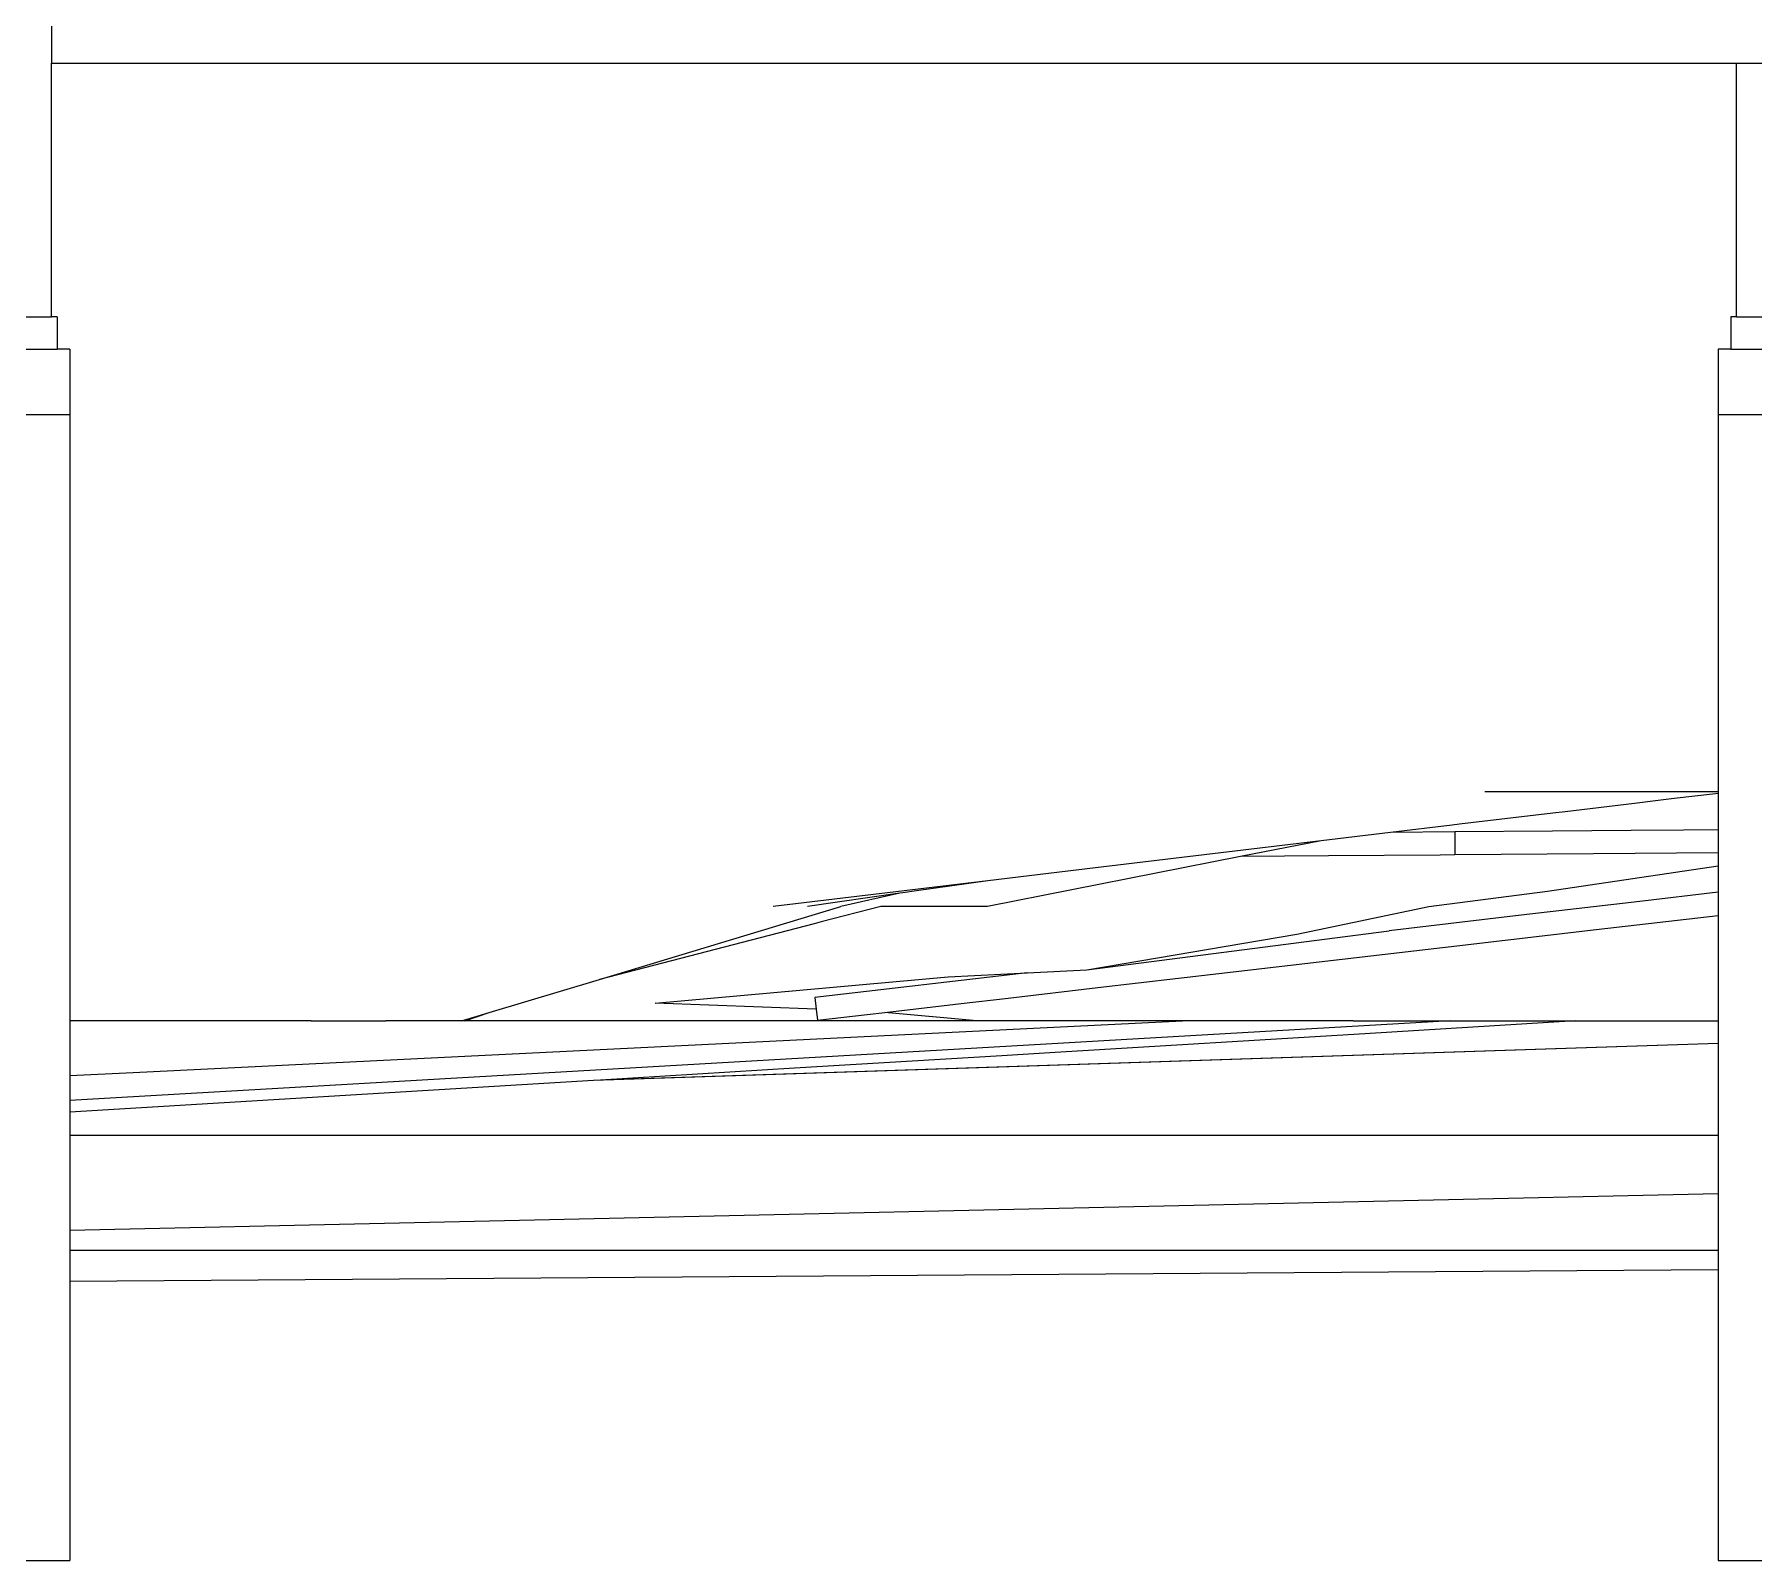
# Model space of a CAD drawing. Header units: metres. Extents: x -59 to 59, y -13 to 12.
# Drawn here: x 23.47 to 38.47, y -12.72 to 0.59 of the extents above; entities that cross this region are included whole.
import ezdxf

# ---------------------------------------------------------------- set-up
doc = ezdxf.new("R2010")
doc.units = ezdxf.units.M
doc.layers.add('SectionCutEdges', color=7, linetype='Continuous')

msp = doc.modelspace()

# ---------------------------------------------------------------- linework, layer by layer
for p, q in [((23.619, -0.014), (23.619, 0.342)), ((38.319, -0.671), (38.319, 0.342)), ((23.619, -0.346), (23.619, -0.014)), ((23.619, -1.871), (23.619, -0.346)), ((38.319, -1.014), (38.319, -0.671)), ((38.319, -1.871), (38.319, -1.014)), ((23.319, -1.871), (23.619, -1.871)), ((23.669, -1.871), (23.619, -1.871)), ((23.669, -1.871), (23.669, -2.014)), ((38.316, -1.871), (38.269, -1.871)), ((38.269, -1.871), (38.269, -2.014)), ((38.319, -1.871), (38.316, -1.871)), ((38.319, -1.871), (38.619, -1.871)), ((23.669, -2.014), (23.669, -2.152)), ((38.269, -2.014), (38.269, -2.096)), ((38.269, -2.096), (38.269, -2.152)), ((23.269, -2.152), (23.669, -2.152)), ((23.779, -2.152), (23.669, -2.152)), ((23.779, -2.152), (23.779, -2.547)), ((38.169, -2.152), (38.159, -2.152)), ((38.159, -2.152), (38.159, -2.158)), ((38.159, -2.158), (38.159, -2.722)), ((38.269, -2.152), (38.169, -2.152)), ((38.269, -2.152), (38.669, -2.152)), ((23.779, -2.547), (23.779, -2.722)), ((23.159, -2.722), (23.779, -2.722)), ((23.779, -2.722), (23.779, -3.014)), ((38.159, -2.722), (38.779, -2.722)), ((38.159, -2.722), (38.159, -3.014)), ((23.779, -3.014), (23.779, -3.468)), ((38.159, -3.014), (38.159, -3.158)), ((38.159, -3.158), (38.159, -3.321)), ((38.159, -3.321), (38.159, -3.461)), ((23.779, -3.468), (23.779, -4.014)), ((38.159, -3.461), (38.159, -3.904)), ((23.779, -4.014), (23.779, -4.524)), ((38.159, -3.904), (38.159, -3.936)), ((38.159, -3.936), (38.159, -4.114)), ((38.159, -4.114), (38.159, -4.531)), ((23.779, -4.524), (23.779, -5.014)), ((38.159, -4.531), (38.159, -5.014)), ((23.779, -5.014), (23.779, -5.654)), ((38.159, -5.014), (38.159, -5.068)), ((38.159, -5.068), (38.159, -5.246)), ((38.159, -5.246), (38.159, -5.779)), ((23.779, -5.654), (23.779, -6.014)), ((38.159, -5.779), (38.159, -6.014)), ((23.779, -6.014), (23.779, -6.992)), ((37.775, -6.014), (36.125, -6.014)), ((37.43, -6.115), (36.824, -6.188)), ((37.637, -6.091), (37.43, -6.115)), ((37.776, -6.074), (37.637, -6.091)), ((38.159, -6.014), (37.775, -6.014)), ((38.137, -6.031), (37.776, -6.074)), ((38.159, -6.028), (38.137, -6.031)), ((38.159, -6.014), (38.159, -6.016)), ((38.159, -6.016), (38.159, -6.028)), ((38.159, -6.028), (38.159, -6.347)), ((35.904, -6.298), (35.838, -6.306)), ((36.716, -6.201), (35.904, -6.298)), ((35.904, -6.298), (35.904, -6.298)), ((36.824, -6.188), (36.716, -6.201)), ((34.696, -6.442), (32.727, -6.678)), ((34.696, -6.442), (33.993, -6.58)), ((35.302, -6.37), (34.696, -6.442)), ((35.838, -6.306), (35.302, -6.37)), ((35.861, -6.365), (35.302, -6.37)), ((36.715, -6.358), (35.861, -6.365)), ((35.861, -6.365), (35.861, -6.565)), ((35.892, -6.317), (35.892, -6.317)), ((37.4, -6.353), (36.715, -6.358)), ((37.856, -6.349), (37.4, -6.353)), ((38.159, -6.347), (37.856, -6.349)), ((38.159, -6.347), (38.159, -6.547)), ((33.993, -6.58), (31.785, -7.014)), ((34.761, -6.574), (33.993, -6.58)), ((35.733, -6.566), (34.761, -6.574)), ((35.861, -6.565), (35.733, -6.566)), ((37.072, -6.555), (35.861, -6.565)), ((38.159, -6.547), (37.072, -6.555)), ((38.159, -6.547), (38.159, -6.6)), ((32.148, -6.747), (31.787, -6.79)), ((32.727, -6.678), (32.148, -6.747)), ((36.671, -6.882), (38.159, -6.659)), ((38.159, -6.6), (38.159, -6.659)), ((38.159, -6.659), (38.159, -6.817)), ((31.787, -6.79), (29.915, -7.014)), ((31.02, -6.9), (30.215, -7.014)), ((31.02, -6.9), (30.505, -7.014)), ((31.045, -6.896), (31.02, -6.9)), ((31.165, -6.879), (31.045, -6.896)), ((31.787, -6.79), (31.165, -6.879)), ((35.635, -7.014), (36.671, -6.882)), ((38.159, -6.891), (37.476, -6.971)), ((38.159, -6.817), (38.159, -6.891)), ((38.159, -6.891), (38.159, -7.093)), ((23.779, -6.992), (23.779, -7.014)), ((23.779, -7.014), (23.779, -7.02)), ((23.779, -7.02), (23.779, -7.148)), ((28.399, -7.651), (30.505, -7.014)), ((30.855, -7.014), (30.333, -7.149)), ((31.785, -7.014), (30.855, -7.014)), ((34.483, -7.256), (35.635, -7.014)), ((37.476, -6.971), (36.441, -7.091)), ((23.779, -7.148), (23.779, -7.978)), ((30.273, -7.165), (28.399, -7.651)), ((30.333, -7.149), (30.273, -7.165)), ((36.441, -7.091), (35.289, -7.226)), ((37.096, -7.216), (38.159, -7.093)), ((38.159, -7.093), (38.159, -7.162)), ((38.159, -7.162), (38.159, -8.014)), ((32.65, -7.568), (35.289, -7.226)), ((32.65, -7.568), (34.483, -7.256)), ((35.879, -7.358), (37.096, -7.216)), ((33.803, -7.6), (35.879, -7.358)), ((28.884, -7.859), (31.442, -7.628)), ((32.131, -7.594), (30.278, -7.81)), ((31.442, -7.628), (32.131, -7.594)), ((32.131, -7.594), (32.65, -7.568)), ((32.748, -7.723), (33.803, -7.6)), ((27.437, -7.941), (28.399, -7.651)), ((31.964, -7.814), (32.748, -7.723)), ((27.225, -8.014), (27.437, -7.941)), ((27.333, -7.973), (27.437, -7.941)), ((30.29, -7.912), (28.884, -7.859)), ((30.278, -7.81), (30.29, -7.912)), ((30.29, -7.912), (30.301, -8.008)), ((30.736, -7.958), (30.889, -7.94)), ((30.889, -7.94), (31.555, -7.862)), ((31.692, -8.014), (30.889, -7.94)), ((31.555, -7.862), (31.964, -7.814)), ((23.779, -7.978), (23.779, -8.014)), ((35.825, -8.014), (23.779, -8.707)), ((23.779, -8.014), (23.779, -8.491)), ((25.885, -8.014), (23.779, -8.014)), ((24.332, -8.464), (33.485, -8.014)), ((25.885, -8.014), (26.155, -8.014)), ((26.155, -8.014), (26.535, -8.014)), ((27.095, -8.014), (26.535, -8.014)), ((27.175, -8.014), (27.095, -8.014)), ((27.195, -8.014), (27.175, -8.014)), ((27.195, -8.014), (27.333, -7.973)), ((27.225, -8.014), (27.195, -8.014)), ((30.615, -8.014), (27.225, -8.014)), ((30.301, -8.008), (30.736, -7.958)), ((31.692, -8.014), (30.615, -8.014)), ((33.416, -8.014), (31.692, -8.014)), ((33.485, -8.014), (33.416, -8.014)), ((33.715, -8.014), (33.485, -8.014)), ((34.975, -8.014), (33.715, -8.014)), ((34.975, -8.014), (35.825, -8.014)), ((36.915, -8.014), (35.078, -8.125)), ((35.825, -8.014), (36.395, -8.014)), ((36.395, -8.014), (36.626, -8.014)), ((36.626, -8.014), (36.915, -8.014)), ((36.915, -8.014), (37.895, -8.014)), ((37.895, -8.014), (38.159, -8.014)), ((38.159, -8.014), (38.159, -8.077)), ((38.159, -8.077), (38.159, -8.08)), ((38.159, -8.08), (38.159, -8.141)), ((38.159, -8.211), (28.347, -8.533)), ((38.159, -8.211), (28.408, -8.529)), ((35.078, -8.125), (32.375, -8.289)), ((38.159, -8.141), (38.159, -8.211)), ((38.159, -8.211), (38.159, -8.211)), ((38.159, -8.211), (38.159, -8.284)), ((31.911, -8.317), (30.101, -8.427)), ((32.375, -8.289), (31.911, -8.317)), ((38.159, -8.284), (38.159, -8.308)), ((38.159, -8.308), (38.159, -8.483)), ((23.779, -8.491), (24.332, -8.464)), ((23.779, -8.491), (23.779, -8.501)), ((23.779, -8.501), (23.779, -8.575)), ((28.347, -8.533), (23.779, -8.81)), ((28.408, -8.529), (28.347, -8.533)), ((30.101, -8.427), (28.408, -8.529)), ((38.159, -8.483), (38.159, -8.533)), ((38.159, -8.533), (38.159, -9.014)), ((23.779, -8.575), (23.779, -8.611)), ((23.779, -8.611), (23.779, -8.639)), ((23.779, -8.639), (23.779, -8.656)), ((23.779, -8.656), (23.779, -8.707)), ((23.779, -8.707), (23.779, -8.776)), ((23.779, -8.776), (23.779, -8.784)), ((23.779, -8.784), (23.779, -8.791)), ((23.779, -8.791), (23.779, -8.81)), ((23.779, -8.81), (23.779, -8.93)), ((23.779, -8.93), (23.779, -9.009)), ((23.779, -9.009), (23.779, -9.01)), ((23.779, -9.01), (23.779, -9.014)), ((23.779, -9.01), (23.779, -9.01)), ((32.175, -9.014), (23.779, -9.014)), ((23.779, -9.014), (23.779, -9.221)), ((34.315, -9.014), (32.175, -9.014)), ((36.025, -9.014), (34.315, -9.014)), ((37.815, -9.014), (36.025, -9.014)), ((38.159, -9.014), (37.815, -9.014)), ((38.159, -9.014), (38.159, -9.364)), ((23.779, -9.221), (23.779, -9.231)), ((23.779, -9.231), (23.779, -9.272)), ((23.779, -9.272), (23.779, -9.301)), ((23.779, -9.301), (23.779, -9.33)), ((23.779, -9.33), (23.779, -9.34)), ((23.779, -9.34), (23.779, -9.35)), ((23.779, -9.35), (23.779, -9.586)), ((38.159, -9.364), (38.159, -9.519)), ((23.779, -9.84), (38.159, -9.519)), ((23.779, -9.586), (23.779, -9.84)), ((38.159, -9.519), (38.159, -9.545)), ((38.159, -9.545), (38.159, -9.579)), ((38.159, -9.579), (38.159, -9.587)), ((38.159, -9.587), (38.159, -10.014)), ((23.779, -9.84), (23.779, -9.885)), ((23.779, -9.885), (23.779, -9.94)), ((23.779, -9.94), (23.779, -9.941)), ((23.779, -9.941), (23.779, -10.014)), ((23.779, -10.014), (26.535, -10.014)), ((23.779, -10.014), (23.779, -10.04)), ((23.779, -10.04), (23.779, -10.062)), ((26.535, -10.014), (28.895, -10.014)), ((28.895, -10.014), (38.159, -10.014)), ((38.159, -10.014), (38.159, -10.185)), ((23.779, -10.062), (23.779, -10.287)), ((38.159, -10.185), (23.779, -10.287)), ((38.159, -10.185), (38.159, -12.722)), ((23.779, -10.287), (23.779, -12.722)), ((23.159, -12.722), (23.779, -12.722)), ((38.159, -12.722), (38.779, -12.722))]:
    msp.add_line(p, q)
at = {"layer": 'SectionCutEdges'}
for p, q in [((23.619, 1.305), (23.619, 0.342)), ((23.619, 0.342), (25.07, 0.342)), ((25.07, 0.342), (26.185, 0.342)), ((26.185, 0.342), (27.71, 0.342)), ((27.71, 0.342), (28.687, 0.342)), ((28.687, 0.342), (31.474, 0.342)), ((31.474, 0.342), (32.502, 0.342)), ((32.502, 0.342), (33.199, 0.342)), ((33.199, 0.342), (34.801, 0.342)), ((34.801, 0.342), (35.75, 0.342)), ((35.75, 0.342), (37.04, 0.342)), ((37.04, 0.342), (38.319, 0.342)), ((38.319, 0.342), (38.619, 0.342))]:
    msp.add_line(p, q, dxfattribs=at)

doc.saveas('drawing.dxf')
